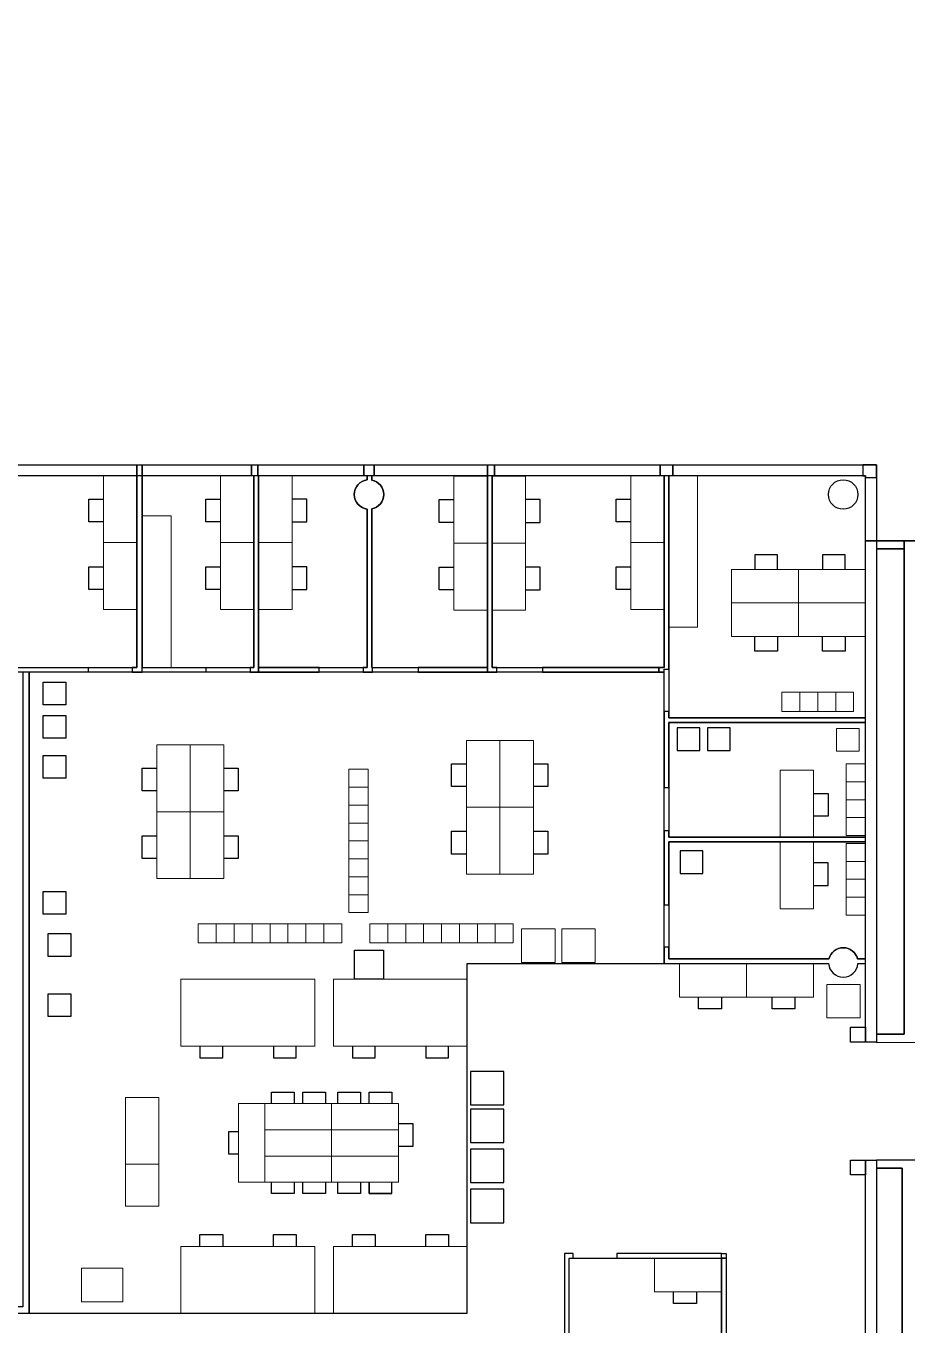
# Model space of a CAD drawing. Header units: centimetres. Extents: x -199 to 9291, y 3836 to 9745.
# Drawn here: x 3041 to 4863, y 7057 to 9745 of the extents above; entities that cross this region are included whole.
import ezdxf

# ---------------------------------------------------------------- set-up
doc = ezdxf.new("R2010")
doc.units = ezdxf.units.CM
doc.header["$MEASUREMENT"] = 0
for name, color, linetype in [('0_Void', 7, 'Continuous'), ('E15-344', 2, 'Continuous'), ('E15-345', 2, 'Continuous'), ('E15-348', 2, 'Continuous'), ('E15-349', 2, 'Continuous'), ('E15-350', 2, 'Continuous'), ('E15-351', 2, 'Continuous'), ('E15-352', 2, 'Continuous'), ('E15-353', 2, 'Continuous'), ('E15-354', 2, 'Continuous'), ('E15-355', 2, 'Continuous'), ('Floor', 3, 'Continuous'), ('Furniture', 2, 'Continuous'), ('Walls', 6, 'Continuous')]:
    doc.layers.add(name, color=color, linetype=linetype)
doc.layers.add('Chair', color=142, linetype='Continuous', true_color=0x2aacd4)

msp = doc.modelspace()

# ---------------------------------------------------------------- linework, layer by layer
at = {"layer": '0_Void'}
for points in [[(4857.6, 8662.8), (4799.9, 8662.8), (4799.9, 7658.2), (4857.6, 7658.2)], [(4853.5, 7381), (4799.9, 7381), (4799.9, 6879.5), (4853.5, 6879.5)]]:
    msp.add_lwpolyline(points, close=True, dxfattribs=at)
at = {"layer": 'Chair'}
for points in [[(3201, 8718.6), (3170.7, 8718.6), (3170.7, 8765.6), (3201, 8765.6)], [(3443.2, 8718.6), (3412.9, 8718.6), (3412.9, 8765.6), (3443.2, 8765.6)], [(3591.3, 8718.6), (3621.6, 8718.6), (3621.6, 8765.6), (3591.3, 8765.6)], [(3926, 8717.5), (3895.7, 8717.5), (3895.7, 8764.5), (3926, 8764.5)], [(4074.1, 8717.5), (4104.4, 8717.5), (4104.4, 8764.5), (4074.1, 8764.5)], [(4291.7, 8718.6), (4261.5, 8718.6), (4261.5, 8765.6), (4291.7, 8765.6)], [(4595.7, 8619.9), (4595.7, 8650.2), (4548.7, 8650.2), (4548.7, 8619.9)], [(4735.6, 8619.9), (4735.6, 8650.2), (4688.6, 8650.2), (4688.6, 8619.9)], [(3201, 8578.6), (3170.7, 8578.6), (3170.7, 8625.6), (3201, 8625.6)], [(3443.2, 8578.6), (3412.9, 8578.6), (3412.9, 8625.6), (3443.2, 8625.6)], [(3591.3, 8578.6), (3621.6, 8578.6), (3621.6, 8625.6), (3591.3, 8625.6)], [(3926, 8577.6), (3895.7, 8577.6), (3895.7, 8624.6), (3926, 8624.6)], [(4074.1, 8577.6), (4104.4, 8577.6), (4104.4, 8624.6), (4074.1, 8624.6)], [(4291.7, 8578.6), (4261.5, 8578.6), (4261.5, 8625.6), (4291.7, 8625.6)], [(4595.7, 8481.5), (4595.7, 8451.2), (4548.7, 8451.2), (4548.7, 8481.5)], [(4735.6, 8481.5), (4735.6, 8451.2), (4688.6, 8451.2), (4688.6, 8481.5)], [(3123.5, 8339.8), (3076.5, 8339.8), (3076.5, 8386.8), (3123.5, 8386.8), (3123.5, 8339.8)], [(3123.5, 8270.7), (3076.5, 8270.7), (3076.5, 8317.7), (3123.5, 8317.7), (3123.5, 8270.7)], [(4435, 8292.2), (4388, 8292.2), (4388, 8245.2), (4435, 8245.2), (4435, 8292.2)], [(4497.7, 8292.2), (4450.7, 8292.2), (4450.7, 8245.2), (4497.7, 8245.2), (4497.7, 8292.2)], [(3123.5, 8187.9), (3076.5, 8187.9), (3076.5, 8234.9), (3123.5, 8234.9), (3123.5, 8187.9)], [(3311.6, 8162), (3281, 8162), (3281, 8209), (3311.6, 8209)], [(3450, 8209), (3480, 8209), (3480, 8162)], [(3952.1, 8171.2), (3921.4, 8171.2), (3921.4, 8218.2), (3952.1, 8218.2)], [(4090.5, 8218.2), (4120.4, 8218.2), (4120.4, 8171.2)], [(3480, 8162), (3450, 8162)], [(4120.4, 8171.2), (4090.5, 8171.2)], [(4669.9, 8156.3), (4699.9, 8156.3), (4699.9, 8109.3)], [(4699.9, 8109.3), (4669.9, 8109.3)], [(3311.6, 8022), (3281, 8022), (3281, 8069), (3311.6, 8069)], [(3450, 8069), (3480, 8069), (3480, 8022)], [(3952.1, 8031.3), (3921.4, 8031.3), (3921.4, 8078.3), (3952.1, 8078.3)], [(4090.5, 8078.3), (4120.4, 8078.3), (4120.4, 8031.3)], [(4441.2, 8038.2), (4394.2, 8038.2), (4394.2, 7991.2), (4441.2, 7991.2), (4441.2, 8038.2)], [(3480, 8022), (3450, 8022)], [(4120.4, 8031.3), (4090.5, 8031.3)], [(4669.9, 7966.3), (4699.9, 7966.3), (4699.9, 8013.3)], [(4699.9, 8013.3), (4669.9, 8013.3)], [(3123.5, 7907), (3076.5, 7907), (3076.5, 7954), (3123.5, 7954), (3123.5, 7907)], [(3133.4, 7819.5), (3086.5, 7819.5), (3086.5, 7866.5), (3133.4, 7866.5), (3133.4, 7819.5)], [(3133.4, 7695.2), (3086.5, 7695.2), (3086.5, 7742.2), (3133.4, 7742.2), (3133.4, 7695.2)], [(4479.3, 7711), (4432.3, 7711), (4432.3, 7735.3)], [(4479.3, 7735.3), (4479.3, 7711)], [(4631.3, 7711), (4584.3, 7711), (4584.3, 7735.3)], [(4631.3, 7735.3), (4631.3, 7711)], [(3400.8, 7633.6), (3400.8, 7609.3), (3447.8, 7609.3), (3447.8, 7633.6)], [(3552.8, 7633.6), (3552.8, 7609.3), (3599.8, 7609.3), (3599.8, 7633.6)], [(3716.1, 7633.6), (3716.1, 7609.3), (3763.1, 7609.3), (3763.1, 7633.6)], [(3868, 7633.6), (3868, 7609.3), (3915, 7609.3), (3915, 7633.6)], [(4029.3, 7512.4), (4029.3, 7581.6), (3960.1, 7581.6), (3960.1, 7512.4), (4029.3, 7512.4)], [(4029.3, 7512.4), (4029.3, 7581.6), (3960.1, 7581.6), (3960.1, 7512.4), (4029.3, 7512.4)], [(3548.9, 7515.1), (3548.9, 7538.6), (3595.9, 7538.6), (3595.9, 7515.1)], [(3613.5, 7515.1), (3613.5, 7538.6), (3660.5, 7538.6), (3660.5, 7515.1)], [(3685.9, 7515.1), (3685.9, 7538.6), (3732.9, 7538.6), (3732.9, 7515.1)], [(3750.5, 7515.1), (3750.5, 7538.6), (3797.5, 7538.6), (3797.5, 7515.1)], [(4029.3, 7434.1), (4029.3, 7503.3), (3960.1, 7503.3), (3960.1, 7434.1), (4029.3, 7434.1)], [(4029.3, 7434.1), (4029.3, 7503.3), (3960.1, 7503.3), (3960.1, 7434.1), (4029.3, 7434.1)], [(3811.6, 7473.4), (3841.3, 7473.4), (3841.3, 7426.4)], [(3480.4, 7410.1), (3460.6, 7410.1), (3460.6, 7457.1), (3480.4, 7457.1)], [(3841.3, 7426.4), (3811.6, 7426.4)], [(4029.3, 7351.3), (4029.3, 7420.5), (3960.1, 7420.5), (3960.1, 7351.3), (4029.3, 7351.3)], [(4029.3, 7351.3), (4029.3, 7420.5), (3960.1, 7420.5), (3960.1, 7351.3), (4029.3, 7351.3)], [(3595.9, 7328.5), (3548.9, 7328.5), (3548.9, 7352)], [(3595.9, 7352), (3595.9, 7328.5)], [(3660.5, 7328.5), (3613.5, 7328.5), (3613.5, 7352)], [(3660.5, 7352), (3660.5, 7328.5)], [(3732.9, 7328.5), (3685.9, 7328.5), (3685.9, 7352)], [(3732.9, 7352), (3732.9, 7328.5)], [(3797.5, 7328.5), (3750.5, 7328.5), (3750.5, 7352)], [(3750.5, 7352), (3750.5, 7328.5), (3797.5, 7328.5), (3797.5, 7352)], [(4029.3, 7268.4), (4029.3, 7337.6), (3960.1, 7337.6), (3960.1, 7268.4), (4029.3, 7268.4)], [(4029.3, 7268.4), (4029.3, 7337.6), (3960.1, 7337.6), (3960.1, 7268.4), (4029.3, 7268.4)], [(3400.8, 7219.5), (3400.8, 7243.8), (3447.8, 7243.8), (3447.8, 7219.5)], [(3552.8, 7219.5), (3552.8, 7243.8), (3599.8, 7243.8), (3599.8, 7219.5)], [(3716.1, 7219.5), (3716.1, 7243.8), (3763.1, 7243.8), (3763.1, 7219.5)], [(3868, 7219.5), (3868, 7243.8), (3915, 7243.8), (3915, 7219.5)], [(4427.5, 7101.4), (4380.5, 7101.4), (4380.5, 7125.7)], [(4427.5, 7125.7), (4427.5, 7101.4)]]:
    msp.add_lwpolyline(points, dxfattribs=at)
at = {"layer": 'E15-344'}
msp.add_lwpolyline([(4360.9, 7804.5), (4360.9, 8407.6), (3047.5, 8407.6), (3047.5, 7081.1), (3953.6, 7081.1), (3953.6, 7804.5)], close=True, dxfattribs=at)
at = {"layer": 'E15-345'}
msp.add_lwpolyline([(4479.6, 6905.5), (4164.2, 6905.5), (4164.2, 7194.9), (4479.6, 7194.9)], close=True, dxfattribs=at)
at = {"layer": 'E15-348'}
msp.add_lwpolyline([(4777.1, 8056.4), (4370.7, 8056.4), (4370.7, 7838.6), (4370.7, 7814.2), (4701.7, 7814.2, -0.782342), (4760.9, 7814.2), (4777.1, 7814.2)], format="xyb", close=True, dxfattribs=at)
at = {"layer": 'E15-349'}
msp.add_lwpolyline([(4777.1, 8300.3), (4777.1, 8303.5), (4370.7, 8303.5), (4370.7, 8066.2), (4777.1, 8066.2), (4777.1, 8069.5)], close=True, dxfattribs=at)
at = {"layer": 'E15-350'}
msp.add_lwpolyline([(4777.1, 8810.7), (4777.1, 8814), (4772.2, 8814), (4378.8, 8814), (4370.7, 8814), (4370.7, 8414.1), (4370.7, 8313.3), (4777.1, 8313.3), (4777.1, 8314.9)], close=True, dxfattribs=at)
at = {"layer": 'E15-351'}
msp.add_lwpolyline([(4360.9, 8814), (4352.8, 8814), (4009.8, 8814), (4004.9, 8814), (4004.9, 8417.3), (4109, 8417.3), (4349.6, 8417.3), (4360.9, 8417.3)], close=True, dxfattribs=at)
at = {"layer": 'E15-352'}
msp.add_lwpolyline([(3995.2, 8814), (3761.1, 8814), (3756.2, 8814), (3756.2, 8805.1, -0.8256), (3756.2, 8745.3), (3756.2, 8417.3), (3995.2, 8417.3)], format="xyb", close=True, dxfattribs=at)
at = {"layer": 'E15-353'}
msp.add_lwpolyline([(3746.5, 8745, -0.876862), (3746.5, 8805.4), (3746.5, 8814), (3740, 8814), (3522.1, 8814), (3522.1, 8417.3), (3746.5, 8417.3)], format="xyb", close=True, dxfattribs=at)
at = {"layer": 'E15-354'}
msp.add_lwpolyline([(3512.4, 8814), (3507.5, 8814), (3281.5, 8814), (3281.5, 8417.3), (3512.4, 8417.3)], close=True, dxfattribs=at)
at = {"layer": 'E15-355'}
msp.add_lwpolyline([(3270.2, 8814), (2925.5, 8814), (2912.5, 8814), (2912.5, 8417.3), (3169.4, 8417.3), (3270.2, 8417.3)], close=True, dxfattribs=at)
at = {"layer": 'Floor'}
msp.add_lwpolyline([(-198.9, 8836.7), (4799.9, 8836.7), (4799.9, 8679.1), (5206.3, 8679.1), (5206.3, 9744.6), (9290.6, 9744.6), (9290.6, 3953.4), (5206.3, 3953.4), (5206.3, 4348.5), (4799.9, 4348.5), (4799.9, 3836.4), (-198.9, 3836.4)], close=True, dxfattribs=at)
at = {"layer": 'Furniture', "lineweight": 5}
for points in [[(3270.2, 8814), (3201, 8814), (3201, 8675.6), (3270.2, 8675.6), (3270.2, 8814)], [(3270.2, 8814), (3201, 8814), (3201, 8675.6), (3270.2, 8675.6), (3270.2, 8814)], [(3512.4, 8814), (3443.2, 8814), (3443.2, 8675.6), (3512.4, 8675.6), (3512.4, 8814)], [(3512.4, 8814), (3443.2, 8814), (3443.2, 8675.6), (3512.4, 8675.6), (3512.4, 8814)], [(3522.1, 8814), (3591.3, 8814), (3591.3, 8675.6), (3522.1, 8675.6), (3522.1, 8814)], [(3522.1, 8814), (3591.3, 8814), (3591.3, 8675.6), (3522.1, 8675.6), (3522.1, 8814)], [(3995.2, 8812.9), (3926, 8812.9), (3926, 8674.5), (3995.2, 8674.5), (3995.2, 8812.9)], [(3995.2, 8812.9), (3926, 8812.9), (3926, 8674.5), (3995.2, 8674.5), (3995.2, 8812.9)], [(4004.9, 8812.9), (4074.1, 8812.9), (4074.1, 8674.5), (4004.9, 8674.5), (4004.9, 8812.9)], [(4004.9, 8812.9), (4074.1, 8812.9), (4074.1, 8674.5), (4004.9, 8674.5), (4004.9, 8812.9)], [(4360.9, 8814), (4291.7, 8814), (4291.7, 8675.6), (4360.9, 8675.6), (4360.9, 8814)], [(4360.9, 8814), (4291.7, 8814), (4291.7, 8675.6), (4360.9, 8675.6), (4360.9, 8814)], [(4370.7, 8500.6), (4430, 8500.6), (4430, 8814.4), (4370.7, 8814.4), (4370.7, 8500.6)], [(3281.5, 8417.3), (3340.9, 8417.3), (3340.9, 8731.1), (3281.5, 8731.1), (3281.5, 8417.3)], [(3270.2, 8675.6), (3201, 8675.6), (3201, 8537.2), (3270.2, 8537.2), (3270.2, 8675.6)], [(3270.2, 8675.6), (3201, 8675.6), (3201, 8537.2), (3270.2, 8537.2), (3270.2, 8675.6)], [(3512.4, 8675.6), (3443.2, 8675.6), (3443.2, 8537.2), (3512.4, 8537.2), (3512.4, 8675.6)], [(3512.4, 8675.6), (3443.2, 8675.6), (3443.2, 8537.2), (3512.4, 8537.2), (3512.4, 8675.6)], [(3522.1, 8675.6), (3591.3, 8675.6), (3591.3, 8537.2), (3522.1, 8537.2), (3522.1, 8675.6)], [(3522.1, 8675.6), (3591.3, 8675.6), (3591.3, 8537.2), (3522.1, 8537.2), (3522.1, 8675.6)], [(3995.2, 8674.5), (3926, 8674.5), (3926, 8536.1), (3995.2, 8536.1), (3995.2, 8674.5)], [(3995.2, 8674.5), (3926, 8674.5), (3926, 8536.1), (3995.2, 8536.1), (3995.2, 8674.5)], [(4004.9, 8674.5), (4074.1, 8674.5), (4074.1, 8536.1), (4004.9, 8536.1), (4004.9, 8674.5)], [(4004.9, 8674.5), (4074.1, 8674.5), (4074.1, 8536.1), (4004.9, 8536.1), (4004.9, 8674.5)], [(4360.9, 8675.6), (4291.7, 8675.6), (4291.7, 8537.2), (4360.9, 8537.2), (4360.9, 8675.6)], [(4360.9, 8675.6), (4291.7, 8675.6), (4291.7, 8537.2), (4360.9, 8537.2), (4360.9, 8675.6)], [(4500.3, 8550.7), (4500.3, 8619.9), (4638.7, 8619.9), (4638.7, 8550.7), (4500.3, 8550.7)], [(4500.3, 8550.7), (4500.3, 8619.9), (4638.7, 8619.9), (4638.7, 8550.7), (4500.3, 8550.7)], [(4638.7, 8550.7), (4638.7, 8619.9), (4777.1, 8619.9), (4777.1, 8550.7), (4638.7, 8550.7)], [(4638.7, 8550.7), (4638.7, 8619.9), (4777.1, 8619.9), (4777.1, 8550.7), (4638.7, 8550.7)], [(4500.3, 8550.7), (4500.3, 8481.5), (4638.7, 8481.5), (4638.7, 8550.7), (4500.3, 8550.7)], [(4500.3, 8550.7), (4500.3, 8481.5), (4638.7, 8481.5), (4638.7, 8550.7), (4500.3, 8550.7)], [(4638.7, 8550.7), (4638.7, 8481.5), (4777.1, 8481.5), (4777.1, 8550.7), (4638.7, 8550.7)], [(4638.7, 8550.7), (4638.7, 8481.5), (4777.1, 8481.5), (4777.1, 8550.7), (4638.7, 8550.7)], [(4641.6, 8326.4), (4641.6, 8365.9)], [(4678.7, 8326.4), (4678.7, 8365.9)], [(4715.8, 8326.4), (4715.8, 8365.9)], [(3380.8, 8257.2), (3311.6, 8257.2), (3311.6, 8118.8), (3380.8, 8118.8), (3380.8, 8257.2)], [(3450, 8257.2), (3380.8, 8257.2), (3380.8, 8118.8), (3450, 8118.8), (3450, 8257.2)], [(4021.3, 8266.4), (3952.1, 8266.4), (3952.1, 8128), (4021.3, 8128), (4021.3, 8266.4)], [(4090.5, 8266.4), (4021.3, 8266.4), (4021.3, 8128), (4090.5, 8128), (4090.5, 8266.4)], [(4669.9, 8204.6), (4600.7, 8204.6), (4600.7, 8066.2), (4669.9, 8066.2), (4669.9, 8204.6)], [(4737.6, 8180.7), (4777.1, 8180.7)], [(3708.9, 8169.5), (3748.5, 8169.5)], [(3380.8, 8118.8), (3311.6, 8118.8), (3311.6, 7980.4), (3380.8, 7980.4), (3380.8, 8118.8)], [(3450, 8118.8), (3380.8, 8118.8), (3380.8, 7980.4), (3450, 7980.4), (3450, 8118.8)], [(3708.9, 8132.4), (3748.5, 8132.4)], [(4021.3, 8128), (3952.1, 8128), (3952.1, 7989.6), (4021.3, 7989.6), (4021.3, 8128)], [(4090.5, 8128), (4021.3, 8128), (4021.3, 7989.6), (4090.5, 7989.6), (4090.5, 8128)], [(4737.6, 8143.6), (4777.1, 8143.6)], [(3708.9, 8095.3), (3748.5, 8095.3)], [(4737.6, 8106.5), (4777.1, 8106.5)], [(4669.9, 7918), (4600.7, 7918), (4600.7, 8056.4), (4669.9, 8056.4), (4669.9, 7918)], [(3708.9, 8021.2), (3748.5, 8021.2)], [(4737.6, 8016.1), (4777.1, 8016.1)], [(3708.9, 7984.1), (3748.5, 7984.1)], [(4737.6, 7979), (4777.1, 7979)], [(3708.9, 7947), (3748.5, 7947)], [(4737.6, 7942), (4777.1, 7942)], [(3434.5, 7847.5), (3434.5, 7887.1)], [(3471.5, 7847.5), (3471.5, 7887.1)], [(3508.6, 7847.5), (3508.6, 7887.1)], [(3582.8, 7847.5), (3582.8, 7887.1)], [(3619.8, 7847.5), (3619.8, 7887.1)], [(3656.9, 7847.5), (3656.9, 7887.1)], [(3789.2, 7847.5), (3789.2, 7887.1)], [(3826.3, 7847.5), (3826.3, 7887.1)], [(3863.4, 7847.5), (3863.4, 7887.1)], [(3937.5, 7847.5), (3937.5, 7887.1)], [(3974.6, 7847.5), (3974.6, 7887.1)], [(4011.7, 7847.5), (4011.7, 7887.1)], [(4135.2, 7807.1), (4135.2, 7876.3), (4066, 7876.3), (4066, 7807.1), (4135.2, 7807.1)], [(4135.2, 7807.1), (4135.2, 7876.3), (4066, 7876.3), (4066, 7807.1), (4135.2, 7807.1)], [(4218.2, 7807.1), (4218.2, 7876.3), (4149, 7876.3), (4149, 7807.1), (4218.2, 7807.1)], [(4218.2, 7807.1), (4218.2, 7876.3), (4149, 7876.3), (4149, 7807.1), (4218.2, 7807.1)], [(4531.4, 7735.3), (4531.4, 7804.5), (4393, 7804.5), (4393, 7735.3), (4531.4, 7735.3)], [(4531.4, 7735.3), (4531.4, 7804.5), (4393, 7804.5), (4393, 7735.3), (4531.4, 7735.3)], [(4669.8, 7735.3), (4669.8, 7804.5), (4531.4, 7804.5), (4531.4, 7735.3), (4669.8, 7735.3)], [(4669.8, 7735.3), (4669.8, 7804.5), (4531.4, 7804.5), (4531.4, 7735.3), (4669.8, 7735.3)], [(4766.5, 7692), (4766.5, 7761.2), (4697.3, 7761.2), (4697.3, 7692), (4766.5, 7692)], [(4766.5, 7692), (4766.5, 7761.2), (4697.3, 7761.2), (4697.3, 7692), (4766.5, 7692)], [(3246.7, 7389.2), (3315.9, 7389.2), (3315.9, 7527.6), (3246.7, 7527.6), (3246.7, 7389.2)], [(3534.8, 7515.1), (3480.4, 7515.1), (3480.4, 7352), (3534.8, 7352), (3534.8, 7515.1)], [(3534.8, 7515.1), (3480.4, 7515.1), (3480.4, 7352), (3534.8, 7352), (3534.8, 7515.1)], [(3673.2, 7460.8), (3673.2, 7515.1), (3534.8, 7515.1), (3534.8, 7460.8), (3673.2, 7460.8)], [(3673.2, 7460.8), (3673.2, 7515.1), (3534.8, 7515.1), (3534.8, 7460.8), (3673.2, 7460.8)], [(3811.6, 7460.8), (3811.6, 7515.1), (3673.2, 7515.1), (3673.2, 7460.8), (3811.6, 7460.8)], [(3811.6, 7460.8), (3811.6, 7515.1), (3673.2, 7515.1), (3673.2, 7460.8), (3811.6, 7460.8)], [(3811.6, 7406.4), (3811.6, 7460.8), (3673.2, 7460.8), (3673.2, 7406.4), (3811.6, 7406.4)], [(3811.6, 7406.4), (3811.6, 7460.8), (3673.2, 7460.8), (3673.2, 7406.4), (3811.6, 7406.4)], [(3673.2, 7352), (3673.2, 7406.4), (3534.8, 7406.4), (3534.8, 7352), (3673.2, 7352)], [(3673.2, 7352), (3673.2, 7406.4), (3534.8, 7406.4), (3534.8, 7352), (3673.2, 7352)], [(3811.6, 7352), (3811.6, 7406.4), (3673.2, 7406.4), (3673.2, 7352), (3811.6, 7352)], [(3811.6, 7352), (3811.6, 7406.4), (3673.2, 7406.4), (3673.2, 7352), (3811.6, 7352)], [(3315.9, 7389.2), (3246.7, 7389.2), (3246.7, 7302.6), (3315.9, 7302.6), (3315.9, 7389.2)], [(4479.6, 7125.7), (4479.6, 7194.9), (4341.2, 7194.9), (4341.2, 7125.7), (4479.6, 7125.7)], [(4479.6, 7125.7), (4479.6, 7194.9), (4341.2, 7194.9), (4341.2, 7125.7), (4479.6, 7125.7)], [(3241.4, 7104.9), (3241.4, 7174.1), (3155.9, 7174.1), (3155.9, 7104.9), (3241.4, 7104.9)]]:
    msp.add_lwpolyline(points, dxfattribs=at)
at = {"layer": 'Furniture', "lineweight": 9}
for points in [[(4604.5, 8326.4), (4752.8, 8326.4), (4752.8, 8365.9), (4604.5, 8365.9), (4604.5, 8326.4)], [(4641.6, 8326.4), (4641.6, 8365.9)], [(4678.7, 8326.4), (4678.7, 8365.9)], [(4715.8, 8326.4), (4715.8, 8365.9)], [(4764.4, 8244.3), (4717.4, 8244.3), (4717.4, 8291.3), (4764.4, 8291.3), (4764.4, 8244.3)], [(3380.8, 8257.2), (3311.6, 8257.2), (3311.6, 8118.8), (3380.8, 8118.8), (3380.8, 8257.2)], [(3450, 8257.2), (3380.8, 8257.2), (3380.8, 8118.8), (3450, 8118.8), (3450, 8257.2)], [(4021.3, 8266.4), (3952.1, 8266.4), (3952.1, 8128), (4021.3, 8128), (4021.3, 8266.4)], [(4090.5, 8266.4), (4021.3, 8266.4), (4021.3, 8128), (4090.5, 8128), (4090.5, 8266.4)], [(3708.9, 8206.6), (3708.9, 8058.3), (3748.5, 8058.3), (3748.5, 8206.6), (3708.9, 8206.6)], [(4669.9, 8204.6), (4600.7, 8204.6), (4600.7, 8066.2), (4669.9, 8066.2), (4669.9, 8204.6)], [(4737.6, 8217.7), (4737.6, 8069.5), (4777.1, 8069.5), (4777.1, 8217.7), (4737.6, 8217.7)], [(4737.6, 8180.7), (4777.1, 8180.7)], [(3708.9, 8169.5), (3748.5, 8169.5)], [(3380.8, 8118.8), (3311.6, 8118.8), (3311.6, 7980.4), (3380.8, 7980.4), (3380.8, 8118.8)], [(3450, 8118.8), (3380.8, 8118.8), (3380.8, 7980.4), (3450, 7980.4), (3450, 8118.8)], [(3708.9, 8132.4), (3748.5, 8132.4)], [(4021.3, 8128), (3952.1, 8128), (3952.1, 7989.6), (4021.3, 7989.6), (4021.3, 8128)], [(4090.5, 8128), (4021.3, 8128), (4021.3, 7989.6), (4090.5, 7989.6), (4090.5, 8128)], [(4737.6, 8143.6), (4777.1, 8143.6)], [(3708.9, 8095.3), (3748.5, 8095.3)], [(4737.6, 8106.5), (4777.1, 8106.5)], [(3708.9, 8058.3), (3708.9, 7910), (3748.5, 7910), (3748.5, 8058.3), (3708.9, 8058.3)], [(4669.9, 7918), (4600.7, 7918), (4600.7, 8056.4), (4669.9, 8056.4), (4669.9, 7918)], [(4737.6, 7904.9), (4737.6, 8053.2), (4777.1, 8053.2), (4777.1, 7904.9), (4737.6, 7904.9)], [(3708.9, 8021.2), (3748.5, 8021.2)], [(4737.6, 8016.1), (4777.1, 8016.1)], [(3708.9, 7984.1), (3748.5, 7984.1)], [(4737.6, 7979), (4777.1, 7979)], [(3708.9, 7947), (3748.5, 7947)], [(4737.6, 7942), (4777.1, 7942)], [(3397.4, 7847.5), (3545.7, 7847.5), (3545.7, 7887.1), (3397.4, 7887.1), (3397.4, 7847.5)], [(3434.5, 7847.5), (3434.5, 7887.1)], [(3471.5, 7847.5), (3471.5, 7887.1)], [(3508.6, 7847.5), (3508.6, 7887.1)], [(3545.7, 7847.5), (3694, 7847.5), (3694, 7887.1), (3545.7, 7887.1), (3545.7, 7847.5)], [(3582.8, 7847.5), (3582.8, 7887.1)], [(3619.8, 7847.5), (3619.8, 7887.1)], [(3656.9, 7847.5), (3656.9, 7887.1)], [(3752.2, 7847.5), (3900.5, 7847.5), (3900.5, 7887.1), (3752.2, 7887.1), (3752.2, 7847.5)], [(3789.2, 7847.5), (3789.2, 7887.1)], [(3826.3, 7847.5), (3826.3, 7887.1)], [(3863.4, 7847.5), (3863.4, 7887.1)], [(3900.5, 7847.5), (4048.8, 7847.5), (4048.8, 7887.1), (3900.5, 7887.1), (3900.5, 7847.5)], [(3937.5, 7847.5), (3937.5, 7887.1)], [(3974.6, 7847.5), (3974.6, 7887.1)], [(4011.7, 7847.5), (4011.7, 7887.1)], [(3246.7, 7389.2), (3315.9, 7389.2), (3315.9, 7527.6), (3246.7, 7527.6), (3246.7, 7389.2)], [(3315.9, 7389.2), (3246.7, 7389.2), (3246.7, 7302.6), (3315.9, 7302.6), (3315.9, 7389.2)]]:
    msp.add_lwpolyline(points, dxfattribs=at)
at = {"layer": 'Furniture', "lineweight": 5}
for points in [[(3361.5, 7633.6), (3638.3, 7633.6), (3638.3, 7772), (3361.5, 7772)], [(3676.7, 7633.6), (3953.6, 7633.6), (3953.6, 7772), (3676.7, 7772)], [(3811.6, 7352), (3480.4, 7352), (3480.4, 7515.1), (3811.6, 7515.1)], [(3361.5, 7219.5), (3638.3, 7219.5), (3638.3, 7081.1), (3361.5, 7081.1)], [(3676.7, 7219.5), (3953.6, 7219.5), (3953.6, 7081.1), (3676.7, 7081.1)]]:
    msp.add_lwpolyline(points, close=True, dxfattribs=at)
at = {"layer": 'Walls'}
for points in [[(3270.2, 8814), (2925.5, 8814), (2925.5, 8836.7), (3270.2, 8836.7)], [(3270.2, 8836.7), (3281.5, 8836.7), (3281.5, 8814), (3270.2, 8814)], [(3507.5, 8814), (3281.5, 8814), (3281.5, 8836.7), (3507.5, 8836.7)], [(3507.5, 8836.7), (3520.5, 8836.7), (3520.5, 8814), (3507.5, 8814)], [(3740, 8814), (3520.5, 8814), (3520.5, 8836.7), (3740, 8836.7)], [(3761.1, 8814), (3740, 8814), (3740, 8836.7), (3761.1, 8836.7)], [(3995.2, 8814), (3761.1, 8814), (3761.1, 8836.7), (3995.2, 8836.7)], [(4009.8, 8814), (3995.2, 8814), (3995.2, 8836.7), (4009.8, 8836.7)], [(4352.8, 8814), (4009.8, 8814), (4009.8, 8836.7), (4352.8, 8836.7)], [(4378.8, 8814), (4352.8, 8814), (4352.8, 8836.7), (4378.8, 8836.7)], [(4772.2, 8814), (4378.8, 8814), (4378.8, 8836.7), (4772.2, 8836.7)], [(4772.2, 8814), (4777.1, 8814), (4777.1, 8810.7), (4799.9, 8810.7), (4799.9, 8836.7), (4772.2, 8836.7)], [(3169.4, 8407.6), (2902.8, 8407.6), (2902.8, 8814), (2912.5, 8814), (2912.5, 8417.3), (3169.4, 8417.3)], [(3260.4, 8417.3), (3260.4, 8407.6), (3281.5, 8407.6), (3281.5, 8814), (3270.2, 8814), (3270.2, 8417.3)], [(3504.3, 8417.3), (3504.3, 8407.6), (3522.1, 8407.6), (3522.1, 8814), (3512.4, 8814), (3512.4, 8417.3)], [(3995.2, 8814), (3995.2, 8407.6), (4014.7, 8407.6), (4014.7, 8417.3), (4004.9, 8417.3), (4004.9, 8814)], [(4360.9, 8814), (4360.9, 8417.3), (4349.6, 8417.3), (4349.6, 8407.6), (4360.9, 8407.6), (4360.9, 8414.1), (4370.7, 8414.1), (4370.7, 8814)], [(4799.9, 8679.1), (4777.1, 8679.1), (4777.1, 8810.7), (4799.9, 8810.7)], [(4799.9, 7641.9), (4777.1, 7641.9), (4777.1, 8679.1), (4799.9, 8679.1)], [(4857.6, 8679.1), (4799.9, 8679.1), (4799.9, 8662.8), (4857.6, 8662.8)], [(3413.2, 8407.6), (3281.5, 8407.6), (3281.5, 8417.3), (3413.2, 8417.3)], [(3522.1, 8407.6), (3647.3, 8407.6), (3647.3, 8417.3), (3522.1, 8417.3)], [(3852.1, 8407.6), (3995.2, 8407.6), (3995.2, 8417.3), (3852.1, 8417.3)], [(4109, 8407.6), (4349.6, 8407.6), (4349.6, 8417.3), (4109, 8417.3)], [(3047.5, 8407.6), (3034.5, 8407.6), (3034.5, 7094.1), (2845.9, 7094.1), (2845.9, 7081.1), (3047.5, 7081.1)], [(4360.9, 8168.6), (4370.7, 8168.6), (4370.7, 8303.5), (4777.1, 8303.5), (4777.1, 8313.3), (4370.7, 8313.3), (4370.7, 8326.3), (4360.9, 8326.3)], [(4360.9, 7926.4), (4370.7, 7926.4), (4370.7, 8056.4), (4777.1, 8056.4), (4777.1, 8066.2), (4370.7, 8066.2), (4370.7, 8079.2), (4360.9, 8079.2)], [(3720.5, 7832.1), (3780.6, 7832.1), (3780.6, 7772), (3720.5, 7772)], [(4746.2, 7672.8), (4777.1, 7672.8), (4777.1, 7641.9), (4746.2, 7641.9)], [(4746.2, 7398.1), (4777.1, 7398.1), (4777.1, 7367.2), (4746.2, 7367.2)], [(4799.9, 6143.1), (4777.1, 6143.1), (4777.1, 7398.1), (4799.9, 7398.1)], [(4263.4, 7194.9), (4479.6, 7194.9), (4479.6, 7204.6), (4263.4, 7204.6)], [(4479.6, 7204.6), (4489.4, 7204.6), (4489.4, 7194.9), (4479.6, 7194.9)], [(4479.6, 7194.9), (4489.4, 7194.9), (4489.4, 6905.5), (4479.6, 6905.5)]]:
    msp.add_lwpolyline(points, close=True, dxfattribs=at)
for points in [[(3746.5, 8805.4, 0.876862), (3746.5, 8745), (3746.5, 8417.3), (3738.3, 8417.3), (3738.3, 8407.6), (3757.8, 8407.6), (3757.8, 8417.3), (3756.2, 8417.3), (3756.2, 8745.3, 0.8256), (3756.2, 8805.1), (3756.2, 8814), (3746.5, 8814)], [(4761.7, 7804.5), (4777.1, 7804.5), (4777.1, 7814.2), (4760.9, 7814.2, 0.782342), (4701.7, 7814.2), (4370.7, 7814.2), (4370.7, 7838.6), (4360.9, 7838.6), (4360.9, 7804.5), (4700.9, 7804.5, 0.923574)]]:
    msp.add_lwpolyline(points, format="xyb", close=True, dxfattribs=at)
for points in [[(5206.3, 8679.1), (4857.6, 8679.1), (4857.6, 7658.2), (4799.9, 7658.2), (4799.9, 7641.1), (5222.5, 7641.9)], [(4934, 7398.1), (4799.9, 7398.1), (4799.9, 7381), (4853.5, 7381), (4853.5, 6879.5), (4799.9, 6879.5), (4799.9, 6863.3), (4853.5, 6863.3), (4853.5, 6164.2), (4799.9, 6164.2), (4799.9, 6148), (4921.8, 6148)], [(4164.2, 6905.5), (4164.2, 7194.9), (4172.4, 7194.9), (4172.4, 7204.6), (4154.5, 7204.6), (4154.5, 6851.9)]]:
    msp.add_lwpolyline(points, dxfattribs=at)
msp.add_circle((4731.3, 8775.2), 30.5, dxfattribs=at)

doc.saveas('drawing.dxf')
